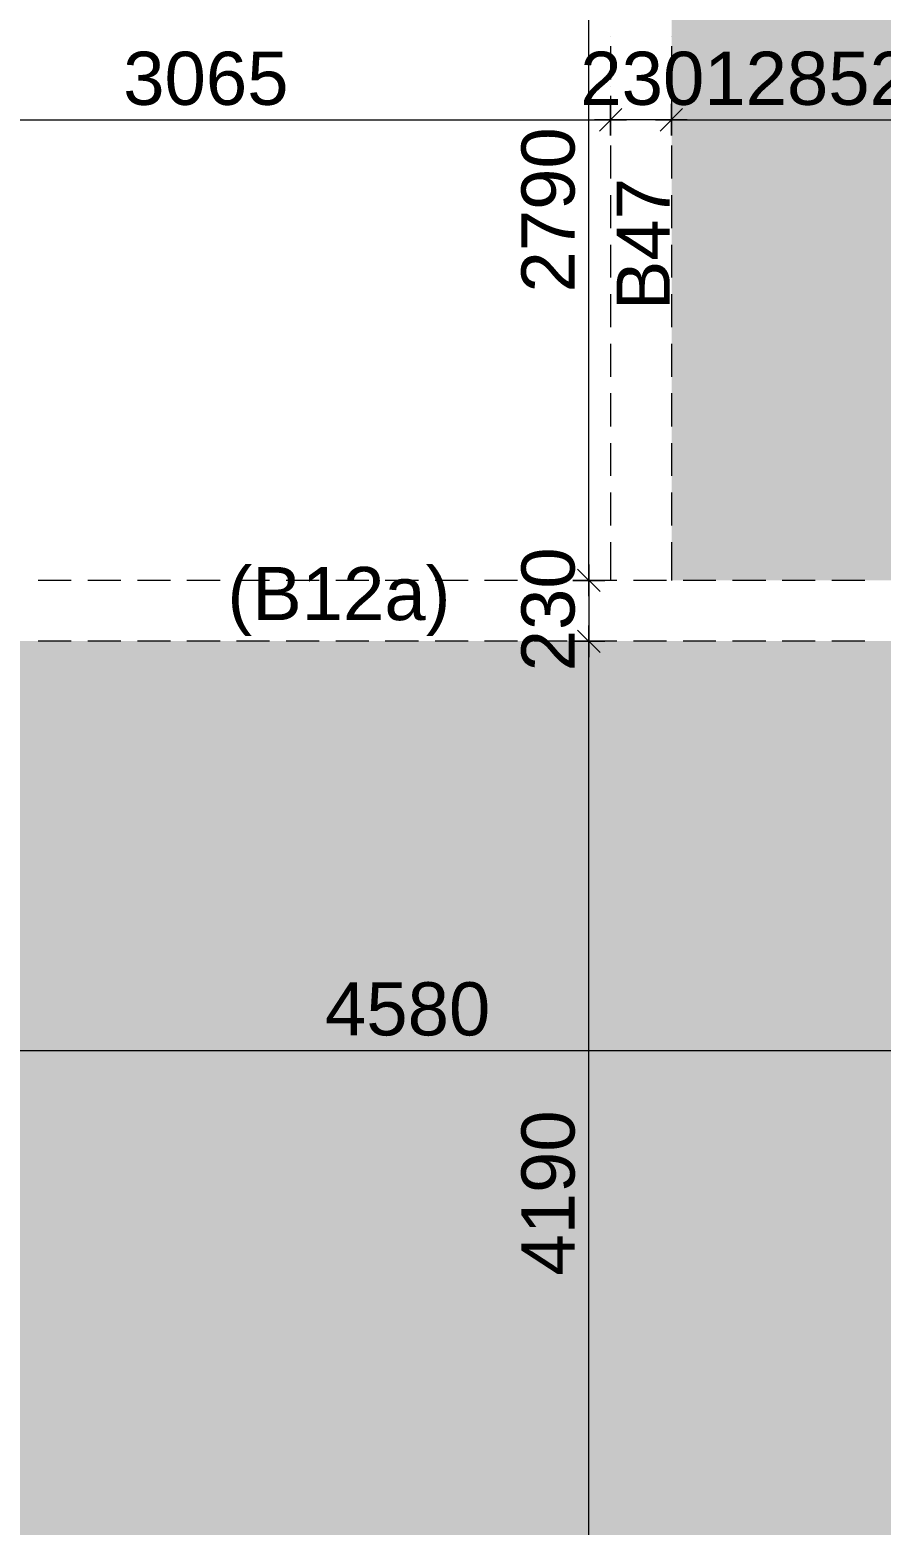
# Model space of a CAD drawing. Header units: millimetres. Extents: x -1303 to 98744, y -1303 to 90097.
# Drawn here: x 9104 to 12321, y 26035 to 31689 of the extents above; entities that cross this region are included whole.
import ezdxf

# ---------------------------------------------------------------- set-up
doc = ezdxf.new("R2010")
doc.units = ezdxf.units.MM
doc.layers.add('PDF_Geometry', color=7, linetype='Continuous')
doc.layers.add('PDF_Text', color=7, linetype='Continuous')
doc.layers.add('PDF_Solid Fills', color=192, linetype='Continuous', true_color=0xc2c0c0c0)
doc.styles.add('PDF ArialMT', font='arial.ttf')

msp = doc.modelspace()

# ---------------------------------------------------------------- hatches: boundary and pattern name
at = {"layer": 'PDF_Solid Fills', "true_color": 0x0000b2}
h = msp.add_hatch(color=33, dxfattribs=at)
h.paths.add_polyline_path([(22404.2843, 31942.72087), (22404.2843, 32112.74047), (19209.26177, 32112.74047), (19209.26177, 30922.67974), (22404.2843, 30922.67974), (22404.2843, 31642.7072), (21409.2932, 31642.7072), (21409.2932, 31942.72087)], flags=0)
h.paths.add_polyline_path([(11529.29261, 29607.70354), (11529.29261, 32397.68983), (12814.30857, 32397.68983), (12814.30857, 29607.70354)], flags=0)
h.paths.add_polyline_path([(12814.30857, 32627.71257), (12814.30857, 34142.75024), (8234.23832, 34142.75024), (8234.23832, 32627.71257)], flags=0)
h.paths.add_polyline_path([(12814.30857, 22167.74491), (12814.30857, 24957.72913), (11529.29261, 24957.72913), (11529.29261, 22167.74491)], flags=0)
h.paths.add_polyline_path([(8234.23832, 21937.72009), (8234.23832, 20422.68242), (12814.30857, 20422.68242), (12814.30857, 21937.72009)], flags=0)
h.paths.add_polyline_path([(21869.25605, 23642.75499), (21869.25605, 22452.69219), (19209.26177, 22452.69219), (19209.26177, 23642.75499)], flags=0)
h.paths.add_polyline_path([(23229.25373, 22452.69219), (23229.25373, 23642.75499), (25959.23687, 23642.75499), (25959.23687, 22452.69219)], flags=0)
h.paths.add_polyline_path([(32354.27376, 21952.6997), (32354.27376, 20422.68242), (36934.25928, 20422.68242), (36934.25928, 21952.6997)], flags=0)
h.paths.add_polyline_path([(33639.29074, 24957.72913), (33639.29074, 22182.72451), (32354.27376, 22182.72451), (32354.27376, 24957.72913)], flags=0)
h.paths.add_polyline_path([(26964.2984, 30922.67974), (26964.2984, 32112.74047), (30159.32092, 32112.74047), (30159.32092, 30922.67974)], flags=0)
h.paths.add_polyline_path([(28349.2614, 32342.68057), (28349.2614, 33242.7154), (27564.23691, 33242.7154), (27564.23691, 32342.68057)], flags=0)
h.paths.add_polyline_path([(40634.2682, 32627.71257), (40634.2682, 34142.75024), (36554.27309, 34142.75024), (36554.27309, 32627.71257)], flags=0)
h.paths.add_polyline_path([(36554.27309, 29607.70354), (36554.27309, 32397.68983), (37839.28802, 32397.68983), (37839.28802, 29607.70354)], flags=0)
h.paths.add_polyline_path([(41994.26382, 34142.75024), (41994.26382, 32627.71257), (46074.25892, 32627.71257), (46074.25892, 34142.75024)], flags=0)
h.paths.add_polyline_path([(46074.25892, 32397.68983), (46074.25892, 29607.70354), (44789.244, 29607.70354), (44789.244, 32397.68983)], flags=0)
h.paths.add_polyline_path([(45694.27273, 20422.68242), (45694.27273, 21952.6997), (50274.26033, 21952.6997), (50274.26033, 20422.68242)], flags=0)
h.paths.add_polyline_path([(48989.24127, 22182.72451), (48989.24127, 24957.72913), (50274.26033, 24957.72913), (50274.26033, 22182.72451)], flags=0)
h.paths.add_polyline_path([(52469.2958, 32112.74047), (52469.2958, 30922.67974), (55664.23361, 30922.67974), (55664.23361, 32112.74047)], flags=0)
h.paths.add_polyline_path([(55064.29717, 32342.68057), (55064.29717, 33242.7154), (54439.30655, 33242.7154), (54439.30655, 32342.68057)], flags=0)
h.paths.add_polyline_path([(63419.27024, 30922.67974), (63419.27024, 32112.74047), (60524.25933, 32112.74047), (60524.25933, 31222.69135), (60224.24978, 31222.69135), (60224.24978, 30922.67974)], flags=0)
h.paths.add_polyline_path([(60819.28118, 23642.75499), (60819.28118, 22452.69219), (63419.27024, 22452.69219), (63419.27024, 23642.75499)], flags=0)
h.paths.add_polyline_path([(56669.29721, 23642.75499), (56669.29721, 22452.69219), (59359.2507, 22452.69219), (59359.2507, 23642.75499)], flags=0)
h.paths.add_polyline_path([(71099.24354, 29607.70354), (71099.24354, 32397.68983), (69814.31126, 32397.68983), (69814.31126, 29607.70354)], flags=0)
h.paths.add_polyline_path([(71099.24354, 22167.74491), (71099.24354, 24957.72913), (69814.31126, 24957.72913), (69814.31126, 22167.74491)], flags=0)
h.paths.add_polyline_path([(69814.31126, 21937.72009), (69814.31126, 20422.68242), (74394.29472, 20422.68242), (74394.29472, 21937.72009)], flags=0)
h.paths.add_polyline_path([(69814.31126, 34142.75024), (69814.31126, 32627.71257), (74394.29472, 32627.71257), (74394.29472, 34142.75024)], flags=0)
at = {"layer": 'PDF_Solid Fills', "true_color": 0x00007f}
h = msp.add_hatch(color=254, dxfattribs=at)
h.paths.add_polyline_path([(31469.30117, 29377.68079), (31469.30117, 25187.75188), (33129.31253, 25187.75188), (33129.31253, 29377.68079)], flags=0)
h.paths.add_polyline_path([(33359.25057, 25187.75188), (33359.25057, 29377.68079), (36934.25928, 29377.68079), (36934.25928, 25187.75188)], flags=0)
h.paths.add_polyline_path([(37164.2841, 25187.75188), (37164.2841, 29377.68079), (40934.27775, 29377.68079), (40934.27775, 25187.75188)], flags=0)
h.paths.add_polyline_path([(41164.30255, 25182.67534), (41164.30255, 29377.68079), (45464.24791, 29377.68079), (45464.24791, 25182.67534)], flags=0)
h.paths.add_polyline_path([(45694.27273, 29377.68079), (45694.27273, 25187.75188), (49039.2587, 25187.75188), (49039.2587, 29377.68079)], flags=0)
h.paths.add_polyline_path([(49269.28352, 25187.75188), (49269.28352, 29377.68079), (51159.31349, 29377.68079), (51159.31349, 25187.75188)], flags=0)
h.paths.add_polyline_path([(41164.30255, 21382.72041), (41164.30255, 24957.72913), (45464.24791, 24957.72913), (45464.24791, 21382.72041)], flags=0)
h.paths.add_polyline_path([(37164.2841, 24957.72913), (37164.2841, 21382.72041), (40934.27775, 21382.72041), (40934.27775, 24957.72913)], flags=0)
h.paths.add_polyline_path([(40934.27775, 19182.68898), (40934.27775, 21152.69766), (37164.2841, 21152.69766), (37164.2841, 18512.67482), (40864.28888, 18512.67482), (40864.28888, 19182.68898)], flags=0)
h.paths.add_polyline_path([(41164.30255, 21152.69766), (41164.30255, 18512.67482), (43234.25726, 18512.67482), (43234.25726, 21152.69766)], flags=0)
h.paths.add_polyline_path([(41164.30255, 18282.73679), (45464.24791, 18282.73679), (45464.24791, 15760.43508), (41164.30255, 15663.95813)], flags=0)
h.paths.add_polyline_path([(37164.2841, 18282.73679), (40934.27775, 18282.73679), (40934.27775, 15658.79481), (37164.2841, 15574.16518)], flags=0)
h.paths.add_polyline_path([(12814.30857, 29377.68079), (12814.30857, 25187.75188), (8234.23832, 25187.75188), (8234.23832, 29377.68079)], flags=0)
h.paths.add_polyline_path([(13044.24764, 25187.75188), (13044.24764, 29377.68079), (15954.23712, 29377.68079), (15954.23712, 25187.75188)], flags=0)
h.paths.add_polyline_path([(16184.2609, 29377.68079), (16184.2609, 25187.75188), (18909.25016, 25187.75188), (18909.25016, 29377.68079)], flags=0)
h.paths.add_polyline_path([(66559.28558, 25187.75188), (66559.28558, 29377.68079), (63649.29506, 29377.68079), (63649.29506, 25187.75188)], flags=0)
h.paths.add_polyline_path([(66789.30626, 25187.75188), (66789.30626, 29377.68079), (69584.28231, 29377.68079), (69584.28231, 25187.75188)], flags=0)
h.paths.add_polyline_path([(69814.31126, 29377.68079), (69814.31126, 25187.75188), (74394.29472, 25187.75188), (74394.29472, 29377.68079)], flags=0)

# ---------------------------------------------------------------- linework, layer by layer
at = {"layer": 'PDF_Geometry', "color": 122, "lineweight": 0, "true_color": 0x00b88a}
for points in [[(11216.58656, 29647.22698), (11216.58656, 29626.91462), (11216.58656, 32377.37747), (11216.58656, 32357.06719)], [(8274.01384, 31349.12752), (8253.70251, 31349.12752), (11279.21165, 31349.12752), (11258.90137, 31349.12752)], [(11528.86905, 31349.12752), (11298.67688, 31349.12752)], [(11568.64559, 31349.12752), (11549.18037, 31349.12752), (12794.08196, 31349.12752), (12773.77168, 31349.12752)], [(11216.58656, 29607.44939), (11216.58656, 29377.25722)], [(11216.58656, 25227.02118), (11216.58656, 25207.55595), (11216.58656, 29356.94694), (11216.58656, 29337.48171)], [(8274.01384, 27830.22724), (8253.70251, 27830.22724), (12794.08196, 27830.22724), (12773.77168, 27830.22724)]]:
    msp.add_lwpolyline(points, dxfattribs=at)
at = {"layer": 'PDF_Geometry', "lineweight": 0}
for points in [[(11298.67688, 31663.10426), (11298.67688, 31663.10426)], [(11298.67688, 31663.10426), (11298.67688, 31663.10426)], [(11528.86905, 31663.10426), (11528.86905, 31663.10426)], [(11528.86905, 31663.10426), (11528.86905, 31663.10426)], [(11298.67688, 31600.47709), (11298.67688, 31600.47709)], [(11298.67688, 31600.47709), (11298.67688, 31600.47709)], [(11528.86905, 31600.47709), (11528.86905, 31600.47709)], [(11528.86905, 31600.47709), (11528.86905, 31600.47709)], [(11298.67688, 31538.69912), (11298.67688, 31538.69912)], [(11298.67688, 31538.69912), (11298.67688, 31538.69912)], [(11528.86905, 31538.69912), (11528.86905, 31538.69912)], [(11528.86905, 31538.69912), (11528.86905, 31538.69912)], [(11298.67688, 31476.07195), (11298.67688, 31476.07195)], [(11298.67688, 31476.07195), (11298.67688, 31476.07195)], [(11528.86905, 31476.07195), (11528.86905, 31476.07195)], [(11528.86905, 31476.07195), (11528.86905, 31476.07195)], [(11298.67688, 31413.44686), (11298.67688, 31413.44686)], [(11298.67688, 31413.44686), (11298.67688, 31413.44686)], [(11528.86905, 31413.44686), (11528.86905, 31413.44686)], [(11528.86905, 31413.44686), (11528.86905, 31413.44686)], [(11298.67688, 31349.12752), (11298.67688, 31349.12752)], [(11298.67688, 31349.12752), (11298.67688, 31349.12752)], [(11528.86905, 31349.12752), (11528.86905, 31349.12752)], [(11528.86905, 31349.12752), (11528.86905, 31349.12752)], [(11216.58656, 29607.44939), (11216.58656, 29607.44939)], [(11216.58656, 29607.44939), (11216.58656, 29607.44939)], [(11216.58656, 29377.25722), (11216.58656, 29377.25722)], [(11216.58656, 29377.25722), (11216.58656, 29377.25722)]]:
    msp.add_lwpolyline(points, dxfattribs=at)
at = {"layer": 'PDF_Geometry', "color": 157, "lineweight": 0, "true_color": 0x3f5f7f}
for points in [[(11298.67688, 31627.56023), (11298.67688, 31502.30797)], [(11528.86905, 31627.56023), (11528.86905, 31502.30797)], [(11298.67688, 31439.6808), (11298.67688, 31314.43061)], [(11528.86905, 31439.6808), (11528.86905, 31314.43061)], [(11298.67688, 31252.65057), (11298.67688, 31127.39831)], [(11528.86905, 31252.65057), (11528.86905, 31127.39831)], [(11298.67688, 31064.77322), (11298.67688, 30939.52095)], [(11528.86905, 31064.77322), (11528.86905, 30939.52095)], [(11298.67688, 30876.89379), (11298.67688, 30752.48865)], [(11528.86905, 30876.89379), (11528.86905, 30752.48865)], [(11298.67688, 30689.86356), (11298.67688, 30564.61129)], [(11528.86905, 30689.86356), (11528.86905, 30564.61129)], [(11298.67688, 30501.9862), (11298.67688, 30377.57899)], [(11528.86905, 30501.9862), (11528.86905, 30377.57899)], [(11298.67688, 30314.9539), (11298.67688, 30189.70164)], [(11528.86905, 30314.9539), (11528.86905, 30189.70164)], [(11298.67688, 30127.07654), (11298.67688, 30002.67141)], [(11528.86905, 30127.07654), (11528.86905, 30002.67141)], [(11298.67688, 29940.04424), (11298.67688, 29814.79198)], [(11528.86905, 29940.04424), (11528.86905, 29814.79198)], [(11298.67688, 29752.16688), (11298.67688, 29607.44939)], [(11528.86905, 29752.16688), (11528.86905, 29607.44939)], [(9259.94898, 29607.44939), (9134.69775, 29607.44939)], [(9447.82737, 29607.44939), (9322.57511, 29607.44939)], [(9634.85863, 29607.44939), (9510.45246, 29607.44939)], [(9822.736, 29607.44939), (9697.48477, 29607.44939)], [(10009.76726, 29607.44939), (9885.36212, 29607.44939)], [(10197.64565, 29607.44939), (10072.39339, 29607.44939)], [(10385.52301, 29607.44939), (10260.27178, 29607.44939)], [(10572.55427, 29607.44939), (10447.30304, 29607.44939)], [(10760.43266, 29607.44939), (10635.18041, 29607.44939)], [(10947.46393, 29607.44939), (10822.21167, 29607.44939)], [(11135.34129, 29607.44939), (11010.09006, 29607.44939)], [(11322.37359, 29607.44939), (11197.96742, 29607.44939)], [(11510.25095, 29607.44939), (11384.99869, 29607.44939)], [(11697.28222, 29607.44939), (11572.87707, 29607.44939)], [(11885.16061, 29607.44939), (11759.90834, 29607.44939)], [(12072.19187, 29607.44939), (11947.7857, 29607.44939)], [(12260.06923, 29607.44939), (12134.818, 29607.44939)], [(9259.94898, 29377.25722), (9134.69775, 29377.25722)], [(9447.82737, 29377.25722), (9322.57511, 29377.25722)], [(9634.85863, 29377.25722), (9510.45246, 29377.25722)], [(9822.736, 29377.25722), (9697.48477, 29377.25722)], [(10009.76726, 29377.25722), (9885.36212, 29377.25722)], [(10197.64565, 29377.25722), (10072.39339, 29377.25722)], [(10385.52301, 29377.25722), (10260.27178, 29377.25722)], [(10572.55427, 29377.25722), (10447.30304, 29377.25722)], [(10760.43266, 29377.25722), (10635.18041, 29377.25722)], [(10947.46393, 29377.25722), (10822.21167, 29377.25722)], [(11135.34129, 29377.25722), (11010.09006, 29377.25722)], [(11322.37359, 29377.25722), (11197.96742, 29377.25722)], [(11510.25095, 29377.25722), (11384.99869, 29377.25722)], [(11697.28222, 29377.25722), (11572.87707, 29377.25722)], [(11885.16061, 29377.25722), (11759.90834, 29377.25722)], [(12072.19187, 29377.25722), (11947.7857, 29377.25722)], [(12260.06923, 29377.25722), (12134.818, 29377.25722)]]:
    msp.add_lwpolyline(points, dxfattribs=at)
at = {"layer": 'PDF_Geometry', "color": 122, "lineweight": 0, "true_color": 0x00b88a}
for points in [[(11340.99169, 31392.28945), (11256.36207, 31306.8127)], [(11298.67688, 31289.88678), (11298.67688, 31409.21538)], [(11486.55424, 31306.8127), (11571.18386, 31392.28945)], [(11528.86905, 31409.21538), (11528.86905, 31289.88678)], [(11358.76371, 31349.12752), (11238.59005, 31349.12752)], [(11468.78223, 31349.12752), (11588.95691, 31349.12752)], [(11258.90137, 29565.13458), (11174.27175, 29649.76421)], [(11216.58656, 29547.3636), (11216.58656, 29667.53726)], [(11156.49869, 29607.44939), (11276.67338, 29607.44939)], [(11174.27175, 29419.57204), (11258.90137, 29334.94241)], [(11216.58656, 29437.34509), (11216.58656, 29317.17143)], [(11276.67338, 29377.25722), (11156.49869, 29377.25722)]]:
    msp.add_lwpolyline(points, close=True, dxfattribs=at)

# ---------------------------------------------------------------- texts
at = {"layer": 'PDF_Text', "char_height": 201.084641, "attachment_point": 4, "style": 'PDF ArialMT'}
for s, insert in [('3065', (9456.51677, 31504.88583)), ('2301285230', (11184.58616, 31504.88583)), ('4580', (10219.24666, 27985.73759))]:
    msp.add_mtext(s, dxfattribs=dict(at, insert=insert))
at = {"layer": 'PDF_Text', "char_height": 201.084641, "attachment_point": 4, "rotation": 90, "style": 'PDF ArialMT'}
for s, insert in [('2790', (11063.68761, 30696.21553)), ('230', (11063.68761, 29263.75579)), ('4190', (11063.68761, 26978.36416))]:
    msp.add_mtext(s, dxfattribs=dict(at, insert=insert))
at = {"layer": 'PDF_Text', "color": 6, "insert": (11422.12163, 30629.29528), "char_height": 201.084641, "attachment_point": 4, "rotation": 90, "style": 'PDF ArialMT'}
msp.add_mtext('B47', dxfattribs=at)
at = {"layer": 'PDF_Text', "color": 6, "insert": (9850.51805, 29527.47759), "char_height": 201.084641, "attachment_point": 4, "style": 'PDF ArialMT'}
msp.add_mtext('(B12a)', dxfattribs=at)

doc.saveas('drawing.dxf')
